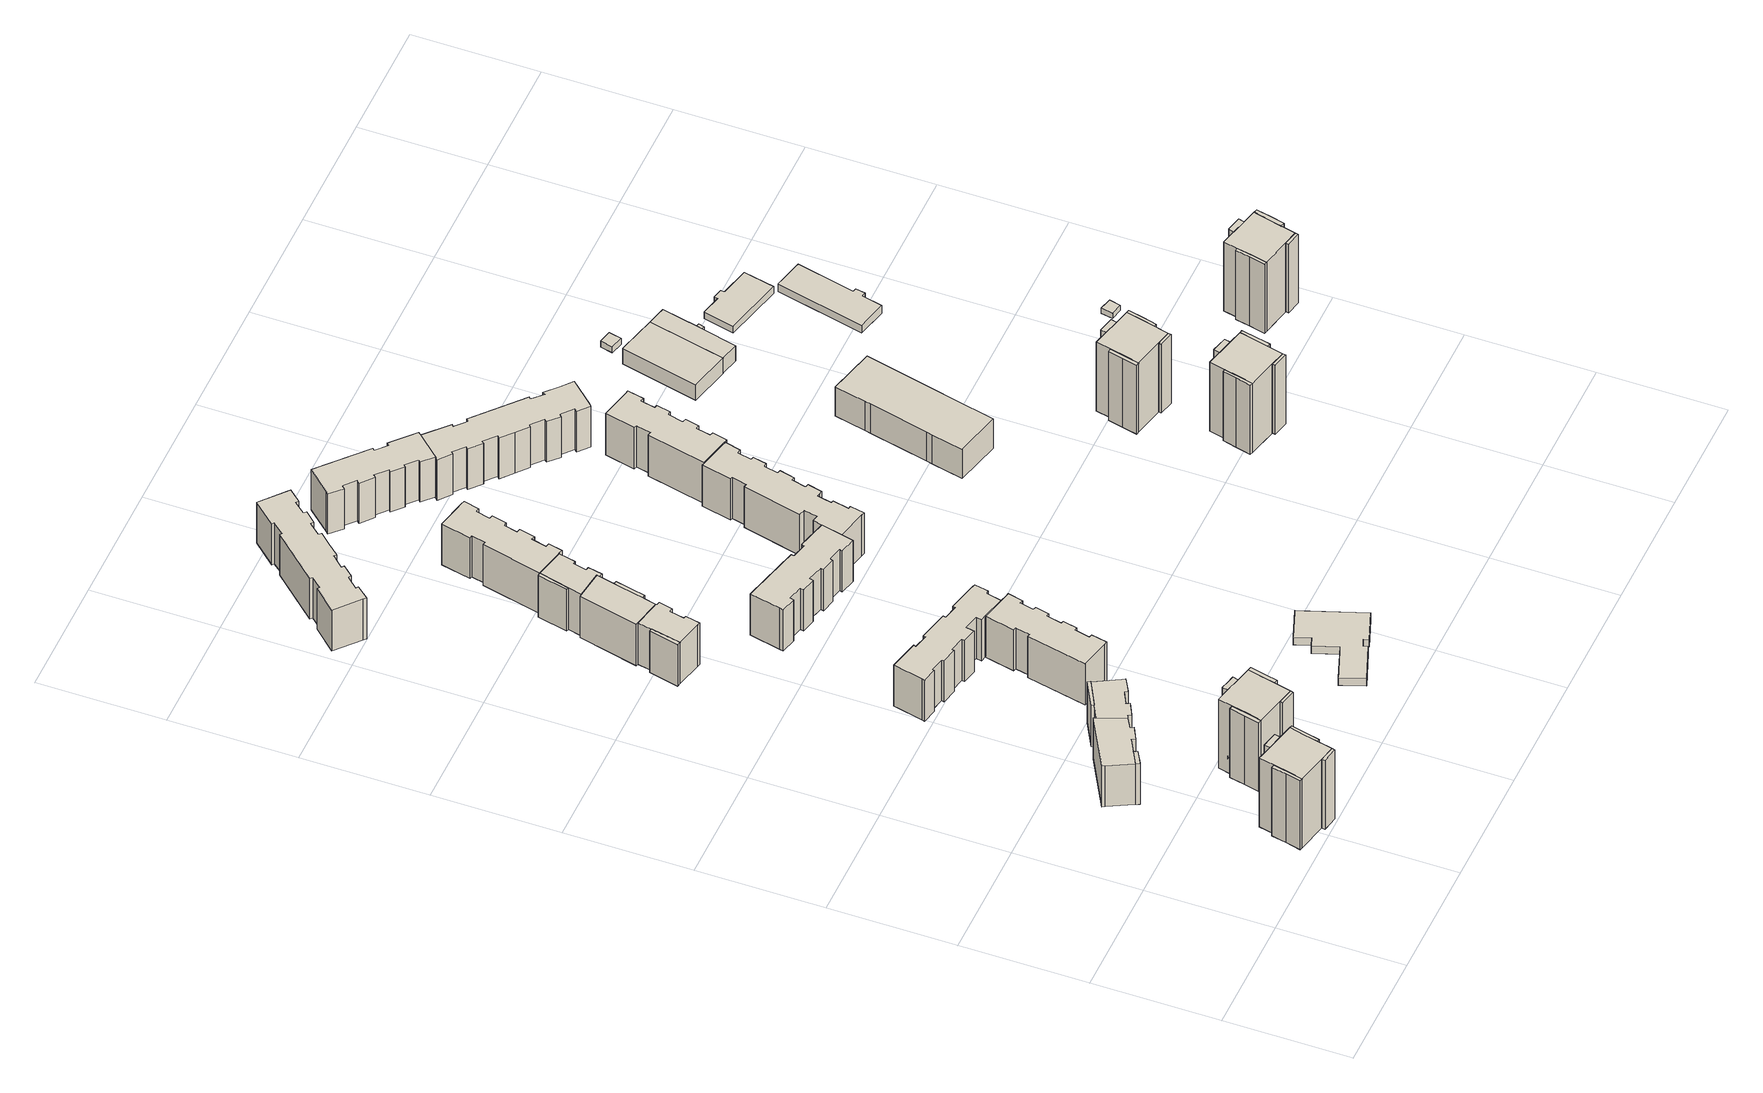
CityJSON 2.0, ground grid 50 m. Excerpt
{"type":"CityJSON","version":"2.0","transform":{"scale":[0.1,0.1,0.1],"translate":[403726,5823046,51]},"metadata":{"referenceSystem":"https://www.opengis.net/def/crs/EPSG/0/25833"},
"CityObjects":{
"building1":{"type":"Building","attributes":{"Gemeindeschluessel":"11000010","function":"31001_1010"},"address":[{"country":"Germany","locality":"Berlin","thoroughfareNumber":"28","thoroughfareName":"Brodowiner Ring"}],"children":["building1-1","building1-2","building1-3","building1-4","building1-5"]},
"building1-1":{"type":"BuildingPart","attributes":{"BezugspunktDach":"2200","measuredHeight":33.93,"storeysAboveGround":1},"parents":["building1"],"geometry":[{"type":"Solid","lod":"1","boundaries":[[[[0,1,2,3]],[[4,5,6,7]],[[4,7,3,2]],[[6,5,1,0]],[[7,6,0,3]],[[4,2,1,5]]]]}]},
"building1-2":{"type":"BuildingPart","attributes":{"BezugspunktDach":"2200","measuredHeight":33.78,"storeysAboveGround":1},"parents":["building1"],"geometry":[{"type":"Solid","lod":"1","boundaries":[[[[8,9,10,11]],[[12,13,14,15]],[[12,15,11,10]],[[13,12,10,9]],[[14,13,9,8]],[[14,8,11,15]]]]}]},
"building1-3":{"type":"BuildingPart","attributes":{"BezugspunktDach":"2200","measuredHeight":33.96,"storeysAboveGround":1},"parents":["building1"],"geometry":[{"type":"MultiSurface","lod":"1","boundaries":[[[2,1,16,17,18,8,11,19,20,21,22]],[[23,24,25,26,27,28,29,30,5,4,31]],[[23,31,32,33,21]],[[24,23,33,34]],[[25,24,20,19]],[[26,25,19,11]],[[27,26,11,15,14,8]],[[28,27,8,18]],[[29,28,18,17],[28,29,17,18]],[[5,30,16,1]],[[5,1,5,4]],[[31,4,2,22]],[[22,21,33,32]],[[34,33,21,20]],[[8,14,15,11]],[[30,29,17,16]],[[4,5,1,2,35]]]}]},
"building1-4":{"type":"BuildingPart","attributes":{"BezugspunktDach":"2200","measuredHeight":33.94,"storeysAboveGround":1},"parents":["building1"],"geometry":[{"type":"Solid","lod":"1","boundaries":[[[[36,37,38,18,17,16]],[[29,28,39,40,41,30]],[[39,28,18,38]],[[40,39,38,37]],[[41,40,37,36]],[[30,41,36,16]],[[29,30,16,17]],[[29,17,18,28]]]]}]},
"building1-5":{"type":"BuildingPart","attributes":{"BezugspunktDach":"2200","measuredHeight":33.8,"storeysAboveGround":1},"parents":["building1"],"geometry":[{"type":"Solid","lod":"1","boundaries":[[[[22,21,20,42,43,44]],[[45,46,34,33,32,47]],[[45,47,44,43]],[[46,45,43,42]],[[34,46,42,20]],[[47,32,22,44]],[[34,20,21,33]],[[32,33,21,22]]]]}]},
"building2":{"type":"Building","attributes":{"Gemeindeschluessel":"11000010","function":"31001_1010"},"address":[{"country":"Germany","locality":"Berlin","thoroughfareNumber":"31, 33, 35","thoroughfareName":"Brodowiner Ring"}],"children":["building2-1","building2-2","building2-3","building2-4"]},
"building2-1":{"type":"BuildingPart","attributes":{"BezugspunktDach":"2200","measuredHeight":20.08,"storeysAboveGround":6},"parents":["building2"],"geometry":[{"type":"Solid","lod":"1","boundaries":[[[[48,49,50,51,52,53,54,55,56,57,58]],[[59,60,61,62,63,64,65,66,67,68,69]],[[59,69,58,57]],[[60,59,57,56]],[[62,61,55,54]],[[63,62,54,53]],[[64,63,53,52]],[[65,64,52,51]],[[66,65,51,50]],[[68,67,49,48]],[[69,68,48,58]],[[55,61,60,56]],[[67,66,50,49]]]]}]},
"building2-2":{"type":"BuildingPart","attributes":{"BezugspunktDach":"2200","measuredHeight":20.11,"storeysAboveGround":6},"parents":["building2"],"geometry":[{"type":"MultiSurface","lod":"1","boundaries":[[[55,70,71,72,73,74,75,76,77,78,79,56]],[[80,81,82,83,84,85,86,87,88,89,61,60]],[[80,60,56,79]],[[82,81,78,77]],[[83,82,77,76]],[[84,83,76,75]],[[85,84,75,74]],[[86,85,74,73]],[[87,86,73,72]],[[88,87,72,71]],[[89,88,71,70]],[[61,89,70,55]],[[81,80,79,78]],[[90,60,61,55,56]]]}]},
"building2-3":{"type":"BuildingPart","attributes":{"BezugspunktDach":"2200","measuredHeight":20.32,"storeysAboveGround":6},"parents":["building2"],"geometry":[{"type":"MultiSurface","lod":"1","boundaries":[[[91,92,93,94]],[[95,81,80,96]],[[95,96,94,93]],[[81,95,93,92]],[[79,78,92,91]],[[96,80,91,94]],[[80,81,78,79]]]}]},
"building2-4":{"type":"BuildingPart","attributes":{"BezugspunktDach":"2200","measuredHeight":20.08,"storeysAboveGround":6},"parents":["building2"],"geometry":[{"type":"Solid","lod":"1","boundaries":[[[[97,98,50,49]],[[66,99,100,67]],[[99,66,50,98]],[[100,99,98,97]],[[67,100,97,49]],[[66,67,49,50]]]]}]},
"building3":{"type":"Building","attributes":{"Gemeindeschluessel":"11000010","function":"31001_1010"},"address":[{"country":"Germany","locality":"Berlin","thoroughfareNumber":"30","thoroughfareName":"Brodowiner Ring"}],"children":["building3-1","building3-2","building3-3","building3-4","building3-5"]},
"building3-1":{"type":"BuildingPart","attributes":{"BezugspunktDach":"2200","measuredHeight":34.01,"storeysAboveGround":1},"parents":["building3"],"geometry":[{"type":"MultiSurface","lod":"1","boundaries":[[[101,102,103,104]],[[105,106,107,108]],[[105,108,104,103]],[[106,105,103,109,110]],[[107,106,102,101]],[[108,107,101,104]],[[110,109,103,102]]]}]},
"building3-2":{"type":"BuildingPart","attributes":{"BezugspunktDach":"2200","measuredHeight":33.89,"storeysAboveGround":1},"parents":["building3"],"geometry":[{"type":"MultiSurface","lod":"1","boundaries":[[[103,102,111,112,113,114,115,116,117,118,119]],[[120,121,122,123,124,125,126,127,110,109,128]],[[128,119,128,120]],[[120,118,120,121]],[[122,121,117,116]],[[123,122,116,115]],[[124,123,129,123,130,124,114]],[[125,124,114,113]],[[126,125,113,131,132]],[[127,126,112,132,133,111]],[[110,127,111,102]],[[128,109,103,119]],[[120,128,119,118]],[[121,120,118,117]],[[114,124,130,134]],[[115,134,130,123,129]],[[132,131,113,112]],[[111,133,132,112]],[[109,110,102,103]]]}]},
"building3-3":{"type":"BuildingPart","attributes":{"BezugspunktDach":"2200","measuredHeight":33.88,"storeysAboveGround":1},"parents":["building3"],"geometry":[{"type":"Solid","lod":"1","boundaries":[[[[119,118,117,135,136,137]],[[138,139,121,120,128,140]],[[138,140,137,136]],[[139,138,136,135]],[[121,139,135,117]],[[140,128,119,137]],[[121,117,118,120]],[[120,118,119,128]]]]}]},
"building3-4":{"type":"BuildingPart","attributes":{"BezugspunktDach":"2200","measuredHeight":33.8,"storeysAboveGround":1},"parents":["building3"],"geometry":[{"type":"MultiSurface","lod":"1","boundaries":[[[141,142,143,113,112,111]],[[132,131,144,145,146,133]],[[144,131,113,143]],[[145,144,143,142]],[[146,145,142,141]],[[133,146,141,111]],[[133,111,112,132]],[[147,131,132,112,113]]]}]},
"building3-5":{"type":"BuildingPart","attributes":{"BezugspunktDach":"2200","measuredHeight":34.67,"storeysAboveGround":1},"parents":["building3"],"geometry":[{"type":"MultiSurface","lod":"1","boundaries":[[[134,114,148,149,150,115]],[[151,152,153,124,130,123]],[[151,123,115,150]],[[152,151,150,149]],[[153,152,149,148]],[[124,153,148,114]],[[114,124,114,134]],[[130,124,114,134]],[[154,123,130,134,115]]]}]},
"building4":{"type":"Building","attributes":{"Gemeindeschluessel":"11000010","BezugspunktDach":"2200","function":"31001_1010","measuredHeight":20.16,"storeysAboveGround":6},"address":[{"country":"Germany","locality":"Berlin","thoroughfareNumber":"46","thoroughfareName":"Ringenwalder Straße"}],"geometry":[{"type":"Solid","lod":"1","boundaries":[[[[155,156,157,158,159,160,161,162,163,164,165,166,167,168,169,170,171,172,173,174,175,176,177,178,179,180,181,182,183,184]],[[185,186,187,188,189,190,191,192,193,194,195,196,197,198,199,200,201,202,203,204,205,206,207,208,209,210,211,212,213,214]],[[185,214,184,183]],[[186,185,183,182]],[[187,186,182,181]],[[188,187,181,180]],[[189,188,180,179]],[[190,189,179,178]],[[191,190,178,177]],[[192,191,177,176]],[[193,192,176,175]],[[194,193,175,174]],[[195,194,174,173]],[[196,195,173,172]],[[197,196,172,171]],[[198,197,171,170]],[[199,198,170,169]],[[200,199,169,168]],[[201,200,168,167]],[[202,201,167,166]],[[203,202,166,165]],[[204,203,165,164]],[[205,204,164,163]],[[206,205,163,162]],[[207,206,162,161]],[[208,207,161,160]],[[209,208,160,159]],[[210,209,159,158]],[[211,210,158,157]],[[212,211,157,156]],[[213,212,156,155]],[[214,213,155,184]]]]}]},
"building5":{"type":"Building","attributes":{"Gemeindeschluessel":"11000010","function":"31001_1010"},"address":[{"country":"Germany","locality":"Berlin","thoroughfareNumber":"33, 35, 37, 39","thoroughfareName":"Ringenwalder Straße"}],"children":["building5-1","building5-2","building5-3","building5-4","building5-5","building5-6"]},
"building5-1":{"type":"BuildingPart","attributes":{"BezugspunktDach":"2200","measuredHeight":20.31,"storeysAboveGround":6},"parents":["building5"],"geometry":[{"type":"MultiSurface","lod":"1","boundaries":[[[215,216,217,218,219,220,221,222,223,224]],[[225,226,227,228,229,230,231,232,233,234]],[[225,234,224,223]],[[226,225,223,222]],[[229,228,220,219]],[[231,235,236,217]],[[232,231,217,216]],[[233,215,216,237,216,215]],[[234,233,215,224]],[[227,226,222,221]],[[228,227,221,220]],[[230,229,219,218]],[[238,230,218,236,235]],[[232,237,216,215,233]]]}]},
"building5-2":{"type":"BuildingPart","attributes":{"BezugspunktDach":"2200","measuredHeight":20.31,"storeysAboveGround":6},"parents":["building5"],"geometry":[{"type":"MultiSurface","lod":"1","boundaries":[[[239,240,241,219,236]],[[229,242,243,244,235]],[[218,236,219]],[[242,229,219,241]],[[243,242,241,240]],[[244,243,240,239]],[[235,244,239,236]],[[230,218,219,229,245]],[[230,246,235,236,218]]]}]},
"building5-3":{"type":"BuildingPart","attributes":{"BezugspunktDach":"2200","measuredHeight":20.28,"storeysAboveGround":6},"parents":["building5"],"geometry":[{"type":"MultiSurface","lod":"1","boundaries":[[[247,248,249,250,251,252,253,254,216,215,255,256]],[[257,233,232,258,259,260,261,262,263,264,265,266]],[[233,257,255,215]],[[258,232,216,254]],[[259,258,254,253]],[[260,259,253,252]],[[261,260,252,251]],[[262,261,251,250]],[[263,262,250,249]],[[264,263,249,248]],[[265,264,248,247]],[[266,265,247,256]],[[257,266,256,255]],[[232,233,267,215,216]]]}]},
"building5-4":{"type":"BuildingPart","attributes":{"BezugspunktDach":"2200","measuredHeight":20.33,"storeysAboveGround":6},"parents":["building5"],"geometry":[{"type":"MultiSurface","lod":"1","boundaries":[[[268,269,270,271,272,273,274,275,276,277,278,279]],[[280,281,282,283,284,285,286,287,288,228,227,226]],[[280,226,279,278]],[[282,281,277,276]],[[283,282,276,275]],[[284,283,275,274]],[[285,284,274,273]],[[286,285,273,272]],[[287,286,272,271]],[[288,287,271,270]],[[228,288,270,269]],[[221,220,269,268]],[[289,222,221,227,268,279]],[[280,278,277,281]],[[227,228,220,221]],[[226,227,221,222,289]]]}]},
"building5-5":{"type":"BuildingPart","attributes":{"BezugspunktDach":"2200","measuredHeight":20.48,"storeysAboveGround":6},"parents":["building5"],"geometry":[{"type":"MultiSurface","lod":"1","boundaries":[[[290,291,292,293]],[[294,281,280,295]],[[294,295,293,292]],[[281,294,292,291]],[[278,277,291,290]],[[295,280,290,293]],[[280,281,277,278]]]}]},
"building5-6":{"type":"BuildingPart","attributes":{"BezugspunktDach":"2200","measuredHeight":20.35,"storeysAboveGround":6},"parents":["building5"],"geometry":[{"type":"MultiSurface","lod":"1","boundaries":[[[296,297,298,299]],[[300,257,266,301]],[[300,301,299,298]],[[257,300,298,297]],[[256,255,257,297,296]],[[301,266,296,299]],[[266,257,255,256]]]}]},
"building6":{"type":"Building","attributes":{"Gemeindeschluessel":"11000010","BezugspunktDach":"2200","function":"31001_1010","measuredHeight":20.19,"storeysAboveGround":6},"address":[{"country":"Germany","locality":"Berlin","thoroughfareNumber":"37, 39, 41","thoroughfareName":"Brodowiner Ring"}],"geometry":[{"type":"Solid","lod":"1","boundaries":[[[[302,303,304,305,306,307,308,309,310,311,312,313,314,315,316,317,169,168,318,319,320,321,322]],[[323,324,325,326,200,199,327,328,329,330,331,332,333,334,335,336,337,338,339,340,341,342,343]],[[323,343,322,321]],[[324,323,321,320]],[[325,324,320,319]],[[326,325,319,318]],[[200,326,318,168]],[[199,200,168,169]],[[327,199,169,317]],[[328,327,317,316]],[[329,328,316,315]],[[330,329,315,314]],[[331,330,314,313]],[[332,331,313,312]],[[333,332,312,311]],[[334,333,311,310]],[[335,334,310,309]],[[336,335,309,308]],[[337,336,308,307]],[[338,337,307,306]],[[339,338,306,305]],[[340,339,305,304]],[[341,340,304,303]],[[342,341,303,302]],[[343,342,302,322]]]]}]},
"building7":{"type":"Building","attributes":{"Gemeindeschluessel":"11000010","BezugspunktDach":"2200","function":"31001_1010","measuredHeight":20.08,"storeysAboveGround":6},"address":[{"country":"Germany","locality":"Berlin","thoroughfareNumber":"15, 17, 19, 21","thoroughfareName":"Parsteiner Ring"}],"geometry":[{"type":"Solid","lod":"1","boundaries":[[[[344,345,346,347,348,349,350,351,352,353,354,355,356,357,358,359,360,361,362,363,364,365,366,367,368,369,370,371,372,373,374]],[[375,376,377,378,379,380,381,382,383,384,385,386,387,388,389,390,391,392,393,394,395,396,397,398,399,400,401,402,403,404,405]],[[375,405,374,373]],[[376,375,373,372]],[[377,376,372,371]],[[378,377,371,370]],[[379,378,370,369]],[[380,379,369,368]],[[381,380,368,367]],[[382,381,367,366]],[[383,382,366,365]],[[384,383,365,364]],[[385,384,364,363]],[[386,385,363,362]],[[387,386,362,361]],[[388,387,361,360]],[[389,388,360,359]],[[390,389,359,358]],[[391,390,358,357]],[[392,391,357,356]],[[393,392,356,355]],[[394,393,355,354]],[[395,394,354,353]],[[396,395,353,352]],[[397,396,352,351]],[[398,397,351,350]],[[399,398,350,349]],[[400,399,349,348]],[[401,400,348,347]],[[402,401,347,346]],[[403,402,346,345]],[[404,403,345,344]],[[405,404,344,374]]]]}]},
"building8":{"type":"Building","attributes":{"Gemeindeschluessel":"11000010","BezugspunktDach":"2200","function":"31001_1010","measuredHeight":20.3,"storeysAboveGround":6},"address":[{"country":"Germany","locality":"Berlin","thoroughfareNumber":"47, 49, 51","thoroughfareName":"Ringenwalder Straße"}],"geometry":[{"type":"Solid","lod":"1","boundaries":[[[[406,407,408,409,410,411,412,413,414,415,416,417,418,419,420,421,422,423,424,425,426,427,428]],[[429,430,431,432,433,434,435,436,437,438,439,440,441,442,443,444,445,446,447,448,449,450,451]],[[429,451,428,427]],[[430,429,427,426]],[[431,430,426,425]],[[432,431,425,424]],[[433,432,424,423]],[[434,433,423,422]],[[435,434,422,421]],[[436,435,421,420]],[[437,436,420,419]],[[438,437,419,418]],[[439,438,418,417]],[[440,439,417,416]],[[441,440,416,415]],[[442,441,415,414]],[[443,442,414,413]],[[444,443,413,412]],[[445,444,412,411]],[[446,445,411,410]],[[447,446,410,409]],[[448,447,409,408]],[[449,448,408,407]],[[450,449,407,406]],[[451,450,406,428]]]]}]},
"building9":{"type":"Building","attributes":{"name":"Jugendberatungshaus","Gemeindeschluessel":"11000010","BezugspunktDach":"2200","function":"31001_3062","measuredHeight":3.76,"storeysAboveGround":1},"address":[{"country":"Germany","locality":"Berlin","thoroughfareNumber":"565","thoroughfareName":"Landsberger Allee"}],"geometry":[{"type":"Solid","lod":"1","boundaries":[[[[452,453,454,455,456,457,458,459,460,461,462,463]],[[464,465,466,467,468,469,470,471,472,473,474,475]],[[464,475,463,462]],[[465,464,462,461]],[[466,465,461,460]],[[467,466,460,459]],[[468,467,459,458]],[[469,468,458,457]],[[470,469,457,456]],[[471,470,456,455]],[[472,471,455,454]],[[473,472,454,453]],[[474,473,453,452]],[[475,474,452,463]]]]}]},
"building10":{"type":"Building","attributes":{"Gemeindeschluessel":"11000010","BezugspunktDach":"2200","function":"31001_1010","measuredHeight":20.08,"storeysAboveGround":6},"address":[{"country":"Germany","locality":"Berlin","thoroughfareNumber":"41, 43, 45","thoroughfareName":"Ringenwalder Straße"}],"geometry":[{"type":"Solid","lod":"1","boundaries":[[[[476,477,478,479,480,481,482,483,484,485,486,487,488,489,490,491,492,493,494,495,496,497,498]],[[499,500,501,502,503,504,505,506,507,508,509,510,511,512,513,514,515,516,517,518,519,520,521]],[[499,521,498,497]],[[500,499,497,496]],[[501,500,496,495]],[[502,501,495,494]],[[503,502,494,493]],[[504,503,493,492]],[[505,504,492,491]],[[506,505,491,490]],[[507,506,490,489]],[[508,507,489,488]],[[509,508,488,487]],[[510,509,487,486]],[[511,510,486,485]],[[512,511,485,484]],[[513,512,484,483]],[[514,513,483,482]],[[515,514,482,481]],[[516,515,481,480]],[[517,516,480,479]],[[518,517,479,478]],[[519,518,478,477]],[[520,519,477,476]],[[521,520,476,498]]]]}]},
"building11":{"type":"Building","attributes":{"Gemeindeschluessel":"11000010","BezugspunktDach":"2200","function":"31001_1010","measuredHeight":19.76,"storeysAboveGround":6},"address":[{"country":"Germany","locality":"Berlin","thoroughfareNumber":"23, 25, 27","thoroughfareName":"Parsteiner Ring"}],"geometry":[{"type":"Solid","lod":"1","boundaries":[[[[522,523,524,525,526,527,528,529,530,531,532,533,534,535,536,537,538,539,540,541,542,543,544]],[[545,546,547,548,549,550,551,552,553,554,555,556,557,558,559,560,561,562,563,564,565,566,567]],[[545,567,544,543]],[[546,545,543,542]],[[547,546,542,541]],[[548,547,541,540]],[[549,548,540,539]],[[550,549,539,538]],[[551,550,538,537]],[[552,551,537,536]],[[553,552,536,535]],[[554,553,535,534]],[[555,554,534,533]],[[556,555,533,532]],[[557,556,532,531]],[[558,557,531,530]],[[559,558,530,529]],[[560,559,529,528]],[[561,560,528,527]],[[562,561,527,526]],[[563,562,526,525]],[[564,563,525,524]],[[565,564,524,523]],[[566,565,523,522]],[[567,566,522,544]]]]}]},
"building12":{"type":"Building","attributes":{"Gemeindeschluessel":"11000010","BezugspunktDach":"2200","function":"31001_1010","measuredHeight":20.29,"storeysAboveGround":6},"address":[{"country":"Germany","locality":"Berlin","thoroughfareNumber":"43, 45, 47, 49","thoroughfareName":"Parsteiner Ring"}],"geometry":[{"type":"Solid","lod":"1","boundaries":[[[[568,569,570,571,572,573,574,575,576,577,578,579,580,581,582,583,584,585,586,587,588,589,590,591,592,593,594,595,596,597,598,599,600,601,421,420]],[[602,603,604,605,606,607,608,609,610,611,612,613,614,615,616,617,618,619,620,621,622,623,624,625,626,627,628,629,630,631,632,633,634,635,636,637]],[[602,637,420,421]],[[603,602,421,601]],[[604,603,601,600]],[[605,604,600,599]],[[606,605,599,598]],[[607,606,598,597]],[[608,607,597,596]],[[609,608,596,595]],[[610,609,595,594]],[[611,610,594,593]],[[612,611,593,592]],[[613,612,592,591]],[[614,613,591,590]],[[615,614,590,589]],[[616,615,589,588]],[[617,616,588,587]],[[618,617,587,586]],[[619,618,586,585]],[[620,619,585,584]],[[621,620,584,583]],[[622,621,583,582]],[[623,622,582,581]],[[624,623,581,580]],[[625,624,580,579]],[[626,625,579,578]],[[627,626,578,577]],[[628,627,577,576]],[[629,628,576,575]],[[630,629,575,574]],[[631,630,574,573]],[[632,631,573,572]],[[633,632,572,571]],[[634,633,571,570]],[[635,634,570,569]],[[636,635,569,568]],[[637,636,568,420]]]]}]},
"building13":{"type":"Building","attributes":{"Gemeindeschluessel":"11000010","BezugspunktDach":"2200","function":"31001_1010","measuredHeight":19.95,"storeysAboveGround":6},"address":[{"country":"Germany","locality":"Berlin","thoroughfareNumber":"29, 31, 33, 35","thoroughfareName":"Parsteiner Ring"}],"geometry":[{"type":"Solid","lod":"1","boundaries":[[[[638,639,640,641,642,643,644,645,646,647,648,649,650,651,652,653,654,655,656,657,658,659,660,661,662,663,664,665,666,667,668,669,670]],[[671,672,673,674,675,676,677,678,679,680,681,682,683,684,685,686,687,688,689,690,691,692,693,694,695,696,697,698,699,700,701,702,703]],[[671,703,670,669]],[[672,671,669,668]],[[673,672,668,667]],[[674,673,667,666]],[[675,674,666,665]],[[676,675,665,664]],[[677,676,664,663]],[[678,677,663,662]],[[679,678,662,661]],[[680,679,661,660]],[[681,680,660,659]],[[682,681,659,658]],[[683,682,658,657]],[[684,683,657,656]],[[685,684,656,655]],[[686,685,655,654]],[[687,686,654,653]],[[688,687,653,652]],[[689,688,652,651]],[[690,689,651,650]],[[691,690,650,649]],[[692,691,649,648]],[[693,692,648,647]],[[694,693,647,646]],[[695,694,646,645]],[[696,695,645,644]],[[697,696,644,643]],[[698,697,643,642]],[[699,698,642,641]],[[700,699,641,640]],[[701,700,640,639]],[[702,701,639,638]],[[703,702,638,670]]]]}]},
"building14":{"type":"Building","attributes":{"Gemeindeschluessel":"11000010","BezugspunktDach":"2200","function":"31001_1010","measuredHeight":20.49,"storeysAboveGround":6},"address":[{"country":"Germany","locality":"Berlin","thoroughfareNumber":"37, 39, 41","thoroughfareName":"Parsteiner Ring"}],"geometry":[{"type":"Solid","lod":"1","boundaries":[[[[704,705,706,707,708,709,710,711,712,713,714,715,716,717,718,719,720,721,722,723,724,725,726,727]],[[728,729,730,731,732,733,734,735,736,737,738,739,740,741,742,743,744,745,746,747,748,749,750,751]],[[728,751,727,726]],[[729,728,726,725]],[[730,729,725,724]],[[731,730,724,723]],[[732,731,723,722]],[[733,732,722,721]],[[734,733,721,720]],[[735,734,720,719]],[[736,735,719,718]],[[737,736,718,717]],[[738,737,717,716]],[[739,738,716,715]],[[740,739,715,714]],[[741,740,714,713]],[[742,741,713,712]],[[743,742,712,711]],[[744,743,711,710]],[[745,744,710,709]],[[746,745,709,708]],[[747,746,708,707]],[[748,747,707,706]],[[749,748,706,705]],[[750,749,705,704]],[[751,750,704,727]]]]}]},
"building15":{"type":"Building","attributes":{"name":"zur Wilhelm-Busch-Grundschule","Gemeindeschluessel":"11000010","BezugspunktDach":"2200","function":"31001_3021","measuredHeight":14.45,"storeysAboveGround":4},"address":[{"country":"Germany","locality":"Berlin","thoroughfareNumber":"46","thoroughfareName":"Parsteiner Ring"}],"geometry":[{"type":"Solid","lod":"1","boundaries":[[[[752,753,754,755,756,757,758,759,760,761]],[[762,763,764,765,766,767,768,769,770,771]],[[762,771,761,760]],[[763,762,760,759]],[[764,763,759,758]],[[765,764,758,757]],[[766,765,757,756]],[[767,766,756,755]],[[768,767,755,754]],[[769,768,754,753]],[[770,769,753,752]],[[771,770,752,761]]]]}]},
"building16":{"type":"Building","attributes":{"Gemeindeschluessel":"11000010","function":"31001_1010"},"address":[{"country":"Germany","locality":"Berlin","thoroughfareNumber":"57","thoroughfareName":"Ringenwalder Straße"}],"children":["building16-1","building16-2","building16-3","building16-4","building16-5"]},
"building16-1":{"type":"BuildingPart","attributes":{"BezugspunktDach":"2200","measuredHeight":33.95,"storeysAboveGround":1},"parents":["building16"],"geometry":[{"type":"Solid","lod":"1","boundaries":[[[[772,773,774,775]],[[776,777,778,779]],[[776,779,775,774]],[[778,777,773,772]],[[779,778,772,775]],[[777,776,774,773]]]]}]},
"building16-2":{"type":"BuildingPart","attributes":{"BezugspunktDach":"2200","measuredHeight":33.98,"storeysAboveGround":1},"parents":["building16"],"geometry":[{"type":"Solid","lod":"1","boundaries":[[[[780,781,782,783]],[[784,785,786,787]],[[784,787,783,782]],[[785,784,782,781]],[[786,785,781,780]],[[786,780,783,787]]]]}]},
"building16-3":{"type":"BuildingPart","attributes":{"BezugspunktDach":"2200","measuredHeight":34.06,"storeysAboveGround":1},"parents":["building16"],"geometry":[{"type":"MultiSurface","lod":"1","boundaries":[[[774,773,788,789,790,780,783,791,792,793,794]],[[795,796,797,798,799,800,801,802,803,804,805]],[[797,796,792,791]],[[798,797,791,783]],[[799,798,783,787,786]],[[800,799,780,790]],[[801,800,790,789],[806,807,789,790]],[[802,801,789,807,808]],[[803,802,788,773]],[[804,803,773,777,776,774]],[[805,804,774,794]],[[795,805,794,793]],[[793,792,796,795]],[[786,787,783,780]],[[789,807,806,790]],[[808,807,789,788]],[[774,776,777,773]]]}]},
"building16-4":{"type":"BuildingPart","attributes":{"BezugspunktDach":"2200","measuredHeight":34.06,"storeysAboveGround":1},"parents":["building16"],"geometry":[{"type":"Solid","lod":"1","boundaries":[[[[794,793,792,809,810,811]],[[812,813,796,795,805,814]],[[812,814,811,810]],[[813,812,810,809]],[[796,813,809,792]],[[814,805,794,811]],[[795,796,792,793]],[[805,795,793,794]]]]}]},
"building16-5":{"type":"BuildingPart","attributes":{"BezugspunktDach":"2200","measuredHeight":33.92,"storeysAboveGround":1},"parents":["building16"],"geometry":[{"type":"Solid","lod":"1","boundaries":[[[[815,816,817,790,789,788]],[[807,806,818,819,820,808]],[[818,806,790,817]],[[819,818,817,816]],[[820,819,816,815]],[[808,820,815,788]],[[807,808,788,789]],[[806,807,789,790]]]]}]},
"building17":{"type":"Building","attributes":{"Gemeindeschluessel":"11000010","function":"31001_1010"},"address":[{"country":"Germany","locality":"Berlin","thoroughfareNumber":"55","thoroughfareName":"Ringenwalder Straße"}],"children":["building17-1","building17-2","building17-3","building17-4","building17-5"]},
"building17-1":{"type":"BuildingPart","attributes":{"BezugspunktDach":"2200","measuredHeight":33.86,"storeysAboveGround":1},"parents":["building17"],"geometry":[{"type":"Solid","lod":"1","boundaries":[[[[821,822,823,824]],[[825,826,827,828]],[[825,828,824,823]],[[827,826,822,821]],[[828,827,821,824]],[[825,823,822,826]]]]}]},
"building17-2":{"type":"BuildingPart","attributes":{"BezugspunktDach":"2200","measuredHeight":33.91,"storeysAboveGround":1},"parents":["building17"],"geometry":[{"type":"MultiSurface","lod":"1","boundaries":[[[823,822,829,830,831,832,833,834,835,836,837]],[[838,839,840,841,842,843,844,845,826,825,846]],[[840,839,835,834]],[[841,840,834,833]],[[842,841,833,841,842,847]],[[843,842,832,831]],[[844,843,848,849]],[[845,844,830,829],[849,850,829,830]],[[826,845,829,822]],[[846,825,823,837]],[[838,846,837,836]],[[839,838,836,835]],[[847,842,841,833,832]],[[849,848,831,830]],[[829,850,849,830]],[[825,826,822,823]]]}]},
"building17-3":{"type":"BuildingPart","attributes":{"BezugspunktDach":"2200","measuredHeight":33.96,"storeysAboveGround":1},"parents":["building17"],"geometry":[{"type":"MultiSurface","lod":"1","boundaries":[[[837,836,835,851,852,853]],[[854,855,856,857,858,859]],[[854,859,853,852]],[[855,854,852,851]],[[856,855,851,835]],[[857,856,835,839,838]],[[858,857,838,846]],[[859,858,837,853]],[[838,839,835,836]],[[846,838,836,837]]]}]},
"building17-4":{"type":"BuildingPart","attributes":{"BezugspunktDach":"2200","measuredHeight":33.84,"storeysAboveGround":1},"parents":["building17"],"geometry":[{"type":"Solid","lod":"1","boundaries":[[[[860,861,862,831,830,829]],[[849,848,863,864,865,850]],[[863,848,831,862]],[[864,863,862,861]],[[865,864,861,860]],[[850,865,860,829]],[[849,850,829,830]],[[848,849,830,831]]]]}]},
"building17-5":{"type":"BuildingPart","attributes":{"BezugspunktDach":"2200","measuredHeight":33.89,"storeysAboveGround":1},"parents":["building17"],"geometry":[{"type":"Solid","lod":"1","boundaries":[[[[832,866,867,833]],[[868,869,842,841]],[[868,841,833,867]],[[869,868,867,866]],[[842,869,866,832]],[[841,842,832,833]]]]}]},
"building18":{"type":"Building","attributes":{"Gemeindeschluessel":"11000010","function":"31001_9998"},"address":[{"country":"Germany","locality":"Berlin","thoroughfareNumber":"46 (1)","thoroughfareName":"Parsteiner Ring"}],"children":["building18-1","building18-2","building18-3"]},
"building18-1":{"type":"BuildingPart","attributes":{"BezugspunktDach":"2200","measuredHeight":7.38,"storeysAboveGround":2},"parents":["building18"],"geometry":[{"type":"MultiSurface","lod":"1","boundaries":[[[870,871,872,873,874,875]],[[876,877,878,879,880,881]],[[877,876,874,873]],[[878,877,873,872]],[[879,878,882,883,884,871]],[[880,879,871,870]],[[881,880,870,875]],[[876,881,875,874]],[[872,871,884,883,882]]]}]},
"building18-2":{"type":"BuildingPart","attributes":{"BezugspunktDach":"2200","measuredHeight":6.96,"storeysAboveGround":2},"parents":["building18"],"geometry":[{"type":"MultiSurface","lod":"1","boundaries":[[[885,886,872,871]],[[883,887,888,884]],[[883,872,871,884,871,872]],[[887,883,872,886]],[[888,887,886,885]],[[884,888,885,871]]]}]},
"building18-3":{"type":"BuildingPart","attributes":{"BezugspunktDach":"2200","measuredHeight":7.65,"storeysAboveGround":2},"parents":["building18"],"geometry":[{"type":"MultiSurface","lod":"1","boundaries":[[[875,874,889,890]],[[891,892,893,894]],[[891,894,890,889]],[[892,891,889,874]],[[893,892,876,881]],[[894,893,875,890]],[[881,876,874,875]]]}]},
"building19":{"type":"Building","attributes":{"Gemeindeschluessel":"11000010","BezugspunktDach":"2200","function":"31001_2523","measuredHeight":2.93,"storeysAboveGround":1},"address":[{"country":"Germany","locality":"Berlin","thoroughfareNumber":"46 (3)","thoroughfareName":"Parsteiner Ring"}],"geometry":[{"type":"Solid","lod":"1","boundaries":[[[[895,896,897,898]],[[899,900,901,902]],[[899,902,898,897]],[[900,899,897,896]],[[901,900,896,895]],[[902,901,895,898]]]]}]},
"building20":{"type":"Building","attributes":{"Gemeindeschluessel":"11000010","BezugspunktDach":"2200","function":"31001_2000","measuredHeight":3.38,"storeysAboveGround":1},"address":[{"country":"Germany","locality":"Berlin","thoroughfareNumber":"44 (1)","thoroughfareName":"Parsteiner Ring"}],"geometry":[{"type":"Solid","lod":"1","boundaries":[[[[903,904,905,906,907,908,909,910]],[[911,912,913,914,915,916,917,918]],[[911,918,910,909]],[[912,911,909,908]],[[913,912,908,907]],[[914,913,907,906]],[[915,914,906,905]],[[916,915,905,904]],[[917,916,904,903]],[[918,917,903,910]]]]}]},
"building21":{"type":"Building","attributes":{"Gemeindeschluessel":"11000010","BezugspunktDach":"2200","function":"31001_2000","measuredHeight":3.81,"storeysAboveGround":1},"address":[{"country":"Germany","locality":"Berlin","thoroughfareNumber":"44","thoroughfareName":"Parsteiner Ring"}],"geometry":[{"type":"Solid","lod":"1","boundaries":[[[[919,920,921,922,923,924,925,926]],[[927,928,929,930,931,932,933,934]],[[927,934,926,925]],[[928,927,925,924]],[[929,928,924,923]],[[930,929,923,922]],[[931,930,922,921]],[[932,931,921,920]],[[933,932,920,919]],[[934,933,919,926]]]]}]},
"building22":{"type":"Building","attributes":{"Gemeindeschluessel":"11000010","BezugspunktDach":"2200","function":"31001_2523","measuredHeight":2.5,"storeysAboveGround":1},"address":[{"country":"Germany","locality":"Berlin","thoroughfareNumber":"55 (1)","thoroughfareName":"Ringenwalder Straße"}],"geometry":[{"type":"Solid","lod":"1","boundaries":[[[[935,936,937,938]],[[939,940,941,942]],[[939,942,938,937]],[[940,939,937,936]],[[941,940,936,935]],[[942,941,935,938]]]]}]},
"building23":{"type":"Building","attributes":{"Gemeindeschluessel":"11000010","function":"31001_1010"},"address":[{"country":"Germany","locality":"Berlin","thoroughfareNumber":"59","thoroughfareName":"Ringenwalder Straße"}],"children":["building23-1","building23-2","building23-3","building23-4","building23-5"]},
"building23-1":{"type":"BuildingPart","attributes":{"BezugspunktDach":"2200","measuredHeight":33.95,"storeysAboveGround":1},"parents":["building23"],"geometry":[{"type":"Solid","lod":"1","boundaries":[[[[943,944,945,946]],[[947,948,949,950]],[[947,950,946,945]],[[949,948,944,943]],[[950,949,943,946]],[[948,947,945,944]]]]}]},
"building23-2":{"type":"BuildingPart","attributes":{"BezugspunktDach":"2200","measuredHeight":34.02,"storeysAboveGround":1},"parents":["building23"],"geometry":[{"type":"MultiSurface","lod":"1","boundaries":[[[951,952,953,954,955,956]],[[957,958,959,960,961,962]],[[957,962,956,955]],[[958,957,955,954]],[[959,958,954,953]],[[962,961,951,956]],[[960,959,953,952,963]],[[961,960,952,951]]]}]},
"building23-3":{"type":"BuildingPart","attributes":{"BezugspunktDach":"2200","measuredHeight":33.99,"storeysAboveGround":1},"parents":["building23"],"geometry":[{"type":"Solid","lod":"1","boundaries":[[[[964,965,966,967,968,969]],[[970,971,972,973,974,975]],[[972,971,967,966]],[[973,972,966,965]],[[974,973,965,964]],[[975,974,964,969]],[[970,975,969,968]],[[970,968,967,971]]]]}]},
"building23-4":{"type":"BuildingPart","attributes":{"BezugspunktDach":"2200","measuredHeight":33.91,"storeysAboveGround":1},"parents":["building23"],"geometry":[{"type":"Solid","lod":"1","boundaries":[[[[976,977,978,979]],[[980,981,982,983]],[[980,983,979,978]],[[981,980,978,977]],[[982,981,977,976]],[[983,982,976,979]]]]}]},
"building23-5":{"type":"BuildingPart","attributes":{"BezugspunktDach":"2200","measuredHeight":34.02,"storeysAboveGround":1},"parents":["building23"],"geometry":[{"type":"MultiSurface","lod":"1","boundaries":[[[945,944,969,968,967,976,979,984,953,952,951]],[[960,959,985,986,987,988,989,990,991,992,961]],[[985,959,953,984]],[[986,985,984,979]],[[987,986,979,983,982,976]],[[988,987,976,967]],[[989,988,971,970,968]],[[990,989,970,975]],[[991,990,969,944]],[[992,991,948,947]],[[961,992,945,951]],[[960,961,951,952]],[[959,960,952,953,993]],[[976,982,983,979]],[[967,968,970,971]],[[975,970,968,969]],[[947,948,944,945]]]}]}
},
"vertices":[
[571,5,358],[574,17,358],[511,31,358],[510,18,358],[511,31,18],[574,17,18],[571,5,18],[510,18,18],
[559,207,358],[564,231,358],[501,244,358],[498,221,358],[501,244,20],[564,231,20],[559,207,20],[498,221,20],
[588,78,358],[601,135,358],[616,194,358],[435,236,358],[421,175,358],[408,115,358],[394,57,358],[408,115,18],[421,175,18],[435,236,18],[498,221,18],[559,207,18],[616,194,18],[601,135,18],[588,78,18],[394,57,18],[394,57,20],[408,115,20],[421,175,20],[511,31,273],
[599,76,358],[612,132,358],[626,191,358],[626,191,18],[612,132,18],[599,76,18],
[408,178,358],[395,119,358],[381,59,358],[395,119,20],[408,178,20],[381,59,20],
[324,775,220],[373,682,220],[427,711,220],[480,740,220],[487,726,220],[539,754,220],[533,768,220],[574,791,220],[533,895,220],[530,904,220],[318,787,220],[530,904,19],[533,895,19],[574,791,19],[533,768,19],[539,754,19],[487,726,19],[480,740,19],[427,711,19],[373,682,19],[324,775,19],[318,787,19],
[587,797,220],[594,785,220],[647,813,220],[640,826,220],[692,854,220],[700,842,220],[754,872,220],[748,884,220],[694,981,220],[589,925,220],[589,925,19],[694,981,19],[748,884,19],[754,872,19],[700,842,19],[692,854,19],[640,826,19],[647,813,19],[594,785,19],[587,797,19],[533,895,36],
[589,925,222],[694,981,222],[688,991,222],[584,934,222],[688,991,19],[584,934,19],
[381,667,220],[435,697,220],[435,697,19],[381,667,19],
[782,248,360],[784,260,360],[721,274,360],[719,263,360],[721,274,20],[784,260,20],[782,248,20],[719,263,20],[721,274,21],[784,260,21],
[800,327,360],[812,379,360],[826,437,360],[767,451,360],[706,466,360],[651,479,360],[637,421,360],[624,360,360],[609,300,360],[624,360,21],[637,421,21],[651,479,21],[706,466,21],[767,451,21],[826,437,21],[812,379,21],[800,327,21],[609,300,21],[706,466,275],[737,459,21],[826,437,22],[812,379,22],[800,327,22],[737,459,360],
[622,425,360],[609,363,360],[595,304,360],[609,363,21],[622,425,21],[595,304,21],
[817,323,360],[828,376,360],[842,434,360],[842,434,22],[828,376,22],[817,323,22],[826,437,355],
[773,474,360],[742,481,360],[711,489,360],[711,489,21],[742,481,21],[773,474,21],[706,466,190],
[539,1511,221],[542,1521,221],[599,1508,221],[596,1497,221],[658,1483,221],[660,1493,221],[720,1480,221],[718,1469,221],[776,1456,221],[776,1466,221],[781,1488,221],[840,1474,221],[836,1452,221],[859,1447,221],[952,1425,221],[967,1487,221],[979,1485,221],[991,1541,221],[980,1544,221],[862,1572,221],[859,1561,221],[801,1574,221],[804,1585,221],[686,1613,221],[684,1602,221],[626,1616,221],[630,1626,221],[511,1653,221],[484,1535,221],[480,1524,221],[484,1535,19],[511,1653,19],[630,1626,19],[626,1616,19],[684,1602,19],[686,1613,19],[804,1585,19],[801,1574,19],[859,1561,19],[862,1572,19],[980,1544,19],[991,1541,19],[979,1485,19],[967,1487,19],[952,1425,19],[859,1447,19],[836,1452,19],[840,1474,19],[781,1488,19],[776,1466,19],[776,1456,19],[718,1469,19],[720,1480,19],[660,1493,19],[658,1483,19],[596,1497,19],[599,1508,19],[542,1521,19],[539,1511,19],[480,1524,19],
[363,2564,226],[474,2541,226],[485,2589,226],[509,2693,226],[514,2716,226],[528,2775,226],[531,2787,226],[419,2801,226],[410,2802,226],[354,2566,226],[410,2802,23],[419,2801,23],[531,2787,23],[528,2775,23],[514,2716,23],[509,2693,23],[485,2589,23],[474,2541,23],[363,2564,23],[354,2566,23],[487,2596,23],[487,2596,226],[474,2541,125],[507,2682,23],
[501,2594,226],[514,2653,226],[527,2713,226],[527,2713,23],[514,2653,23],[501,2594,23],[513,2710,23],[504,2673,23],
[433,2365,226],[445,2362,226],[458,2420,226],[447,2423,226],[460,2482,226],[475,2479,226],[487,2533,226],[473,2537,226],[352,2507,226],[329,2389,226],[352,2507,23],[473,2537,23],[487,2533,23],[475,2479,23],[460,2482,23],[447,2423,23],[458,2420,23],[445,2362,23],[433,2365,23],[329,2389,23],[363,2564,99],
[531,2787,227],[528,2775,227],[542,2771,227],[554,2829,227],[541,2831,227],[554,2887,227],[565,2884,227],[580,2949,227],[569,2952,227],[463,2976,227],[433,2855,227],[419,2801,227],[433,2855,23],[463,2976,23],[569,2952,23],[580,2949,23],[565,2884,23],[554,2887,23],[541,2831,23],[554,2829,23],[542,2771,23],[419,2801,91],
[433,2855,228],[463,2976,228],[450,2977,228],[423,2858,228],[450,2977,23],[423,2858,23],
[329,2389,227],[352,2507,227],[341,2510,227],[313,2393,227],[341,2510,23],[313,2393,23],
[885,1006,221],[899,1003,221],[912,1066,221],[899,1069,221],[913,1129,221],[925,1127,221],[938,1185,221],[927,1187,221],[941,1248,221],[953,1245,221],[967,1300,221],[954,1304,221],[966,1358,221],[979,1355,221],[994,1415,221],[980,1418,221],[833,1330,221],[845,1327,221],[833,1269,221],[820,1271,221],[769,1033,221],[820,1271,19],[833,1269,19],[845,1327,19],[833,1330,19],[980,1418,19],[994,1415,19],[979,1355,19],[966,1358,19],[954,1304,19],[967,1300,19],[953,1245,19],[941,1248,19],[927,1187,19],[938,1185,19],[925,1127,19],[913,1129,19],[899,1069,19],[912,1066,19],[899,1003,19],[885,1006,19],[769,1033,19],
[96,3496,243],[105,3487,243],[146,3536,243],[136,3541,243],[177,3586,243],[186,3578,243],[224,3621,243],[214,3628,243],[256,3673,243],[266,3666,243],[306,3712,243],[346,3756,243],[336,3765,243],[376,3811,243],[386,3802,243],[426,3845,243],[417,3854,243],[454,3899,243],[464,3890,243],[505,3938,243],[497,3945,243],[404,4025,243],[323,3935,243],[331,3929,243],[293,3884,243],[285,3890,243],[121,3710,243],[130,3702,243],[92,3660,243],[84,3667,243],[1,3578,243],[84,3667,42],[92,3660,42],[130,3702,42],[121,3710,42],[285,3890,42],[293,3884,42],[331,3929,42],[323,3935,42],[404,4025,42],[497,3945,42],[505,3938,42],[464,3890,42],[454,3899,42],[417,3854,42],[426,3845,42],[386,3802,42],[376,3811,42],[336,3765,42],[346,3756,42],[306,3712,42],[266,3666,42],[256,3673,42],[214,3628,42],[224,3621,42],[186,3578,42],[177,3586,42],[136,3541,42],[146,3536,42],[105,3487,42],[96,3496,42],[1,3578,42],
[677,2101,226],[680,2115,226],[739,2101,226],[736,2087,226],[793,2074,226],[796,2088,226],[859,2072,226],[857,2059,226],[911,2047,226],[915,2059,226],[972,2045,226],[968,2034,226],[1031,2019,226],[1033,2031,226],[1041,2064,226],[1061,2149,226],[945,2178,226],[941,2168,226],[881,2182,226],[883,2193,226],[647,2252,226],[620,2130,226],[616,2115,226],[620,2130,23],[647,2252,23],[883,2193,23],[881,2182,23],[941,2168,23],[945,2178,23],[1061,2149,23],[1041,2064,23],[1033,2031,23],[1031,2019,23],[968,2034,23],[972,2045,23],[915,2059,23],[911,2047,23],[857,2059,23],[859,2072,23],[796,2088,23],[793,2074,23],[736,2087,23],[739,2101,23],[680,2115,23],[677,2101,23],[616,2115,23],
[1244,158,39],[1396,213,39],[1390,231,39],[1422,243,39],[1429,224,39],[1555,269,39],[1465,520,39],[1339,475,39],[1361,414,39],[1323,400,39],[1357,305,39],[1211,252,39],[1357,305,2],[1323,400,2],[1361,414,2],[1339,475,2],[1465,520,2],[1555,269,2],[1429,224,2],[1422,243,2],[1390,231,2],[1396,213,2],[1244,158,2],[1211,252,2],
[569,2952,230],[580,2949,230],[596,2945,230],[609,3001,230],[593,3005,230],[608,3066,230],[623,3061,230],[638,3123,230],[622,3126,230],[636,3182,230],[651,3179,230],[665,3238,230],[650,3241,230],[664,3299,230],[679,3295,230],[695,3357,230],[679,3361,230],[560,3387,230],[533,3269,230],[543,3266,230],[531,3211,230],[519,3214,230],[463,2976,230],[519,3214,29],[531,3211,29],[543,3266,29],[533,3269,29],[560,3387,29],[679,3361,29],[695,3357,29],[679,3295,29],[664,3299,29],[650,3241,29],[665,3238,29],[651,3179,29],[636,3182,29],[622,3126,29],[638,3123,29],[623,3061,29],[608,3066,29],[593,3005,29],[609,3001,29],[596,2945,29],[580,2949,29],[569,2952,29],[463,2976,29],
[587,3768,238],[597,3780,238],[642,3740,238],[632,3729,238],[680,3688,238],[689,3697,238],[734,3657,238],[726,3649,238],[768,3611,238],[777,3619,238],[820,3580,238],[812,3571,238],[856,3531,238],[865,3541,238],[939,3622,238],[946,3632,238],[855,3714,238],[846,3705,238],[805,3743,238],[812,3751,238],[632,3912,238],[551,3822,238],[541,3811,238],[551,3822,40],[632,3912,40],[812,3751,40],[805,3743,40],[846,3705,40],[855,3714,40],[946,3632,40],[939,3622,40],[865,3541,40],[856,3531,40],[812,3571,40],[820,3580,40],[777,3619,40],[768,3611,40],[726,3649,40],[734,3657,40],[689,3697,40],[680,3688,40],[632,3729,40],[642,3740,40],[597,3780,40],[587,3768,40],[541,3811,40],
[1160,2038,226],[1174,2035,226],[1186,2092,226],[1173,2093,226],[1187,2158,226],[1177,2161,226],[1190,2218,226],[1202,2215,226],[1216,2212,226],[1230,2270,226],[1216,2274,226],[1230,2330,226],[1243,2328,226],[1258,2388,226],[1245,2391,226],[1258,2447,226],[1272,2446,226],[1284,2500,226],[1272,2502,226],[1285,2559,226],[1301,2556,226],[1316,2618,226],[1311,2620,226],[1301,2623,226],[1191,2648,226],[1181,2651,226],[1153,2533,226],[1163,2531,226],[1149,2471,226],[1138,2474,226],[1081,2241,226],[1106,2235,226],[1094,2181,226],[1070,2186,226],[1061,2149,24],[1070,2186,24],[1094,2181,24],[1106,2235,24],[1081,2241,24],[1138,2474,24],[1149,2471,24],[1163,2531,24],[1153,2533,24],[1181,2651,24],[1191,2648,24],[1301,2623,24],[1311,2620,24],[1316,2618,24],[1301,2556,24],[1285,2559,24],[1272,2502,24],[1284,2500,24],[1272,2446,24],[1258,2447,24],[1245,2391,24],[1258,2388,24],[1243,2328,24],[1230,2330,24],[1216,2274,24],[1230,2270,24],[1216,2212,24],[1202,2215,24],[1190,2218,24],[1177,2161,24],[1187,2158,24],[1173,2093,24],[1186,2092,24],[1174,2035,24],[1160,2038,24],[1041,2064,24],
[894,3481,235],[902,3489,235],[945,3451,235],[938,3442,235],[984,3401,235],[991,3410,235],[1037,3369,235],[1029,3360,235],[1077,3318,235],[1122,3279,235],[1130,3287,235],[1176,3246,235],[1169,3236,235],[1209,3198,235],[1219,3208,235],[1265,3169,235],[1255,3158,235],[1298,3121,235],[1307,3130,235],[1392,3223,235],[1348,3259,235],[1300,3304,235],[1293,3293,235],[1252,3333,235],[1259,3340,235],[1075,3502,235],[1066,3493,235],[1022,3532,235],[1030,3539,235],[939,3622,235],[865,3541,235],[856,3531,235],[847,3521,235],[856,3531,35],[865,3541,35],[939,3622,35],[1030,3539,35],[1022,3532,35],[1066,3493,35],[1075,3502,35],[1259,3340,35],[1252,3333,35],[1293,3293,35],[1300,3304,35],[1348,3259,35],[1392,3223,35],[1307,3130,35],[1298,3121,35],[1255,3158,35],[1265,3169,35],[1219,3208,35],[1209,3198,35],[1169,3236,35],[1176,3246,35],[1130,3287,35],[1122,3279,35],[1077,3318,35],[1029,3360,35],[1037,3369,35],[991,3410,35],[984,3401,35],[938,3442,35],[945,3451,35],[902,3489,35],[894,3481,35],[847,3521,35],
[1301,2623,232],[1311,2620,232],[1316,2618,232],[1324,2616,232],[1339,2676,232],[1325,2680,232],[1338,2738,232],[1353,2734,232],[1366,2790,232],[1351,2794,232],[1366,2856,232],[1380,2853,232],[1392,2909,232],[1379,2912,232],[1392,2970,232],[1407,2966,232],[1421,3031,232],[1407,3034,232],[1287,3061,232],[1259,2941,232],[1271,2937,232],[1259,2878,232],[1245,2882,232],[1191,2648,232],[1245,2882,28],[1259,2878,28],[1271,2937,28],[1259,2941,28],[1287,3061,28],[1407,3034,28],[1421,3031,28],[1407,2966,28],[1392,2970,28],[1379,2912,28],[1392,2909,28],[1380,2853,28],[1366,2856,28],[1351,2794,28],[1366,2790,28],[1353,2734,28],[1338,2738,28],[1325,2680,28],[1339,2676,28],[1324,2616,28],[1316,2618,28],[1311,2620,28],[1301,2623,28],[1191,2648,28],
[1835,1813,167],[1877,1992,167],[1890,2048,167],[1960,2343,167],[1776,2388,167],[1747,2264,167],[1742,2241,167],[1687,2005,167],[1681,1982,167],[1653,1858,167],[1681,1982,23],[1687,2005,23],[1742,2241,23],[1747,2264,23],[1776,2388,23],[1960,2343,23],[1890,2048,23],[1877,1992,23],[1835,1813,23],[1653,1858,23],
[2334,907,363],[2336,919,363],[2274,934,363],[2271,921,363],[2274,934,24],[2336,919,24],[2334,907,24],[2271,921,24],
[2320,1112,363],[2326,1136,363],[2264,1151,363],[2259,1127,363],[2264,1151,23],[2326,1136,23],[2320,1112,23],[2259,1127,23],
[2351,982,363],[2364,1040,363],[2377,1098,363],[2201,1141,363],[2186,1078,363],[2173,1022,363],[2159,962,363],[2173,1022,22],[2186,1078,22],[2201,1141,22],[2259,1127,22],[2320,1112,22],[2377,1098,22],[2364,1040,22],[2351,982,22],[2336,919,22],[2274,934,22],[2159,962,22],[2377,1098,24],[2364,1040,24],[2351,982,24],
[2175,1080,363],[2161,1025,363],[2146,966,363],[2161,1025,22],[2175,1080,22],[2146,966,22],
[2364,979,363],[2377,1036,363],[2389,1096,363],[2389,1096,24],[2377,1036,24],[2364,979,24],
[2277,1318,363],[2279,1330,363],[2221,1343,363],[2218,1333,363],[2221,1343,24],[2279,1330,24],[2277,1318,24],[2218,1333,24],
[2293,1387,363],[2307,1445,363],[2322,1505,363],[2262,1519,363],[2201,1534,363],[2143,1548,363],[2130,1488,363],[2116,1428,363],[2103,1370,363],[2116,1428,24],[2130,1488,24],[2143,1548,24],[2201,1534,24],[2262,1519,24],[2322,1505,24],[2307,1445,24],[2293,1387,24],[2103,1370,24],[2262,1519,109],[2322,1505,25],[2307,1445,25],[2293,1387,25],
[2117,1491,363],[2103,1431,363],[2089,1372,363],[2103,1431,23],[2117,1491,23],[2130,1488,23],[2116,1428,23],[2103,1370,23],[2089,1372,23],
[2305,1386,363],[2319,1441,363],[2333,1502,363],[2333,1502,25],[2319,1441,25],[2305,1386,25],
[2268,1543,363],[2206,1557,363],[2206,1557,24],[2268,1543,24],
[1890,2813,107],[1925,2953,107],[1930,2977,107],[1963,3118,107],[1889,3136,107],[1818,2830,107],[1889,3136,33],[1963,3118,33],[1930,2977,33],[1925,2953,33],[1890,2813,33],[1818,2830,33],[1930,2977,88],[1930,2977,37],[1925,2953,37],
[1937,2950,107],[1943,2974,107],[1943,2974,37],[1937,2950,37],
[1730,3176,107],[1657,2869,107],[1730,3176,30],[1889,3136,30],[1818,2830,30],[1657,2869,30],
[1815,3216,63],[1826,3267,63],[1775,3278,63],[1764,3229,63],[1775,3278,34],[1826,3267,34],[1815,3216,34],[1764,3229,34],
[2248,2814,72],[2275,2937,72],[2158,2964,72],[2161,2979,72],[2123,2988,72],[2119,2973,72],[2040,2992,72],[2011,2871,72],[2040,2992,38],[2119,2973,38],[2123,2988,38],[2161,2979,38],[2158,2964,38],[2275,2937,38],[2248,2814,38],[2011,2871,38],
[2305,2427,70],[2324,2509,70],[2341,2505,70],[2348,2543,70],[2333,2546,70],[2387,2777,70],[2269,2806,70],[2187,2456,70],[2269,2806,32],[2387,2777,32],[2333,2546,32],[2348,2543,32],[2341,2505,32],[2324,2509,32],[2305,2427,32],[2187,2456,32],
[2647,1661,42],[2658,1707,42],[2609,1719,42],[2600,1672,42],[2609,1719,17],[2658,1707,17],[2647,1661,17],[2600,1672,17],
[2908,1092,365],[2910,1105,365],[2852,1118,365],[2849,1105,365],[2852,1118,26],[2910,1105,26],[2908,1092,26],[2849,1105,26],
[2736,1143,365],[2750,1206,365],[2762,1265,365],[2751,1267,365],[2739,1209,365],[2724,1146,365],[2739,1209,25],[2751,1267,25],[2762,1265,25],[2750,1206,25],[2736,1143,25],[2724,1146,25],[2750,1206,34],
[2941,1160,365],[2954,1215,365],[2967,1275,365],[2953,1278,365],[2938,1218,365],[2924,1163,365],[2938,1218,26],[2953,1278,26],[2967,1275,26],[2954,1215,26],[2941,1160,26],[2924,1163,26],
[2895,1293,365],[2901,1316,365],[2842,1329,365],[2835,1307,365],[2842,1329,26],[2901,1316,26],[2895,1293,26],[2835,1307,26],
[2775,1321,365],[2775,1321,25],[2835,1307,25],[2895,1293,25],[2953,1278,25],[2938,1218,25],[2924,1163,25],[2910,1105,25],[2852,1118,25],[2762,1265,34]
]}
